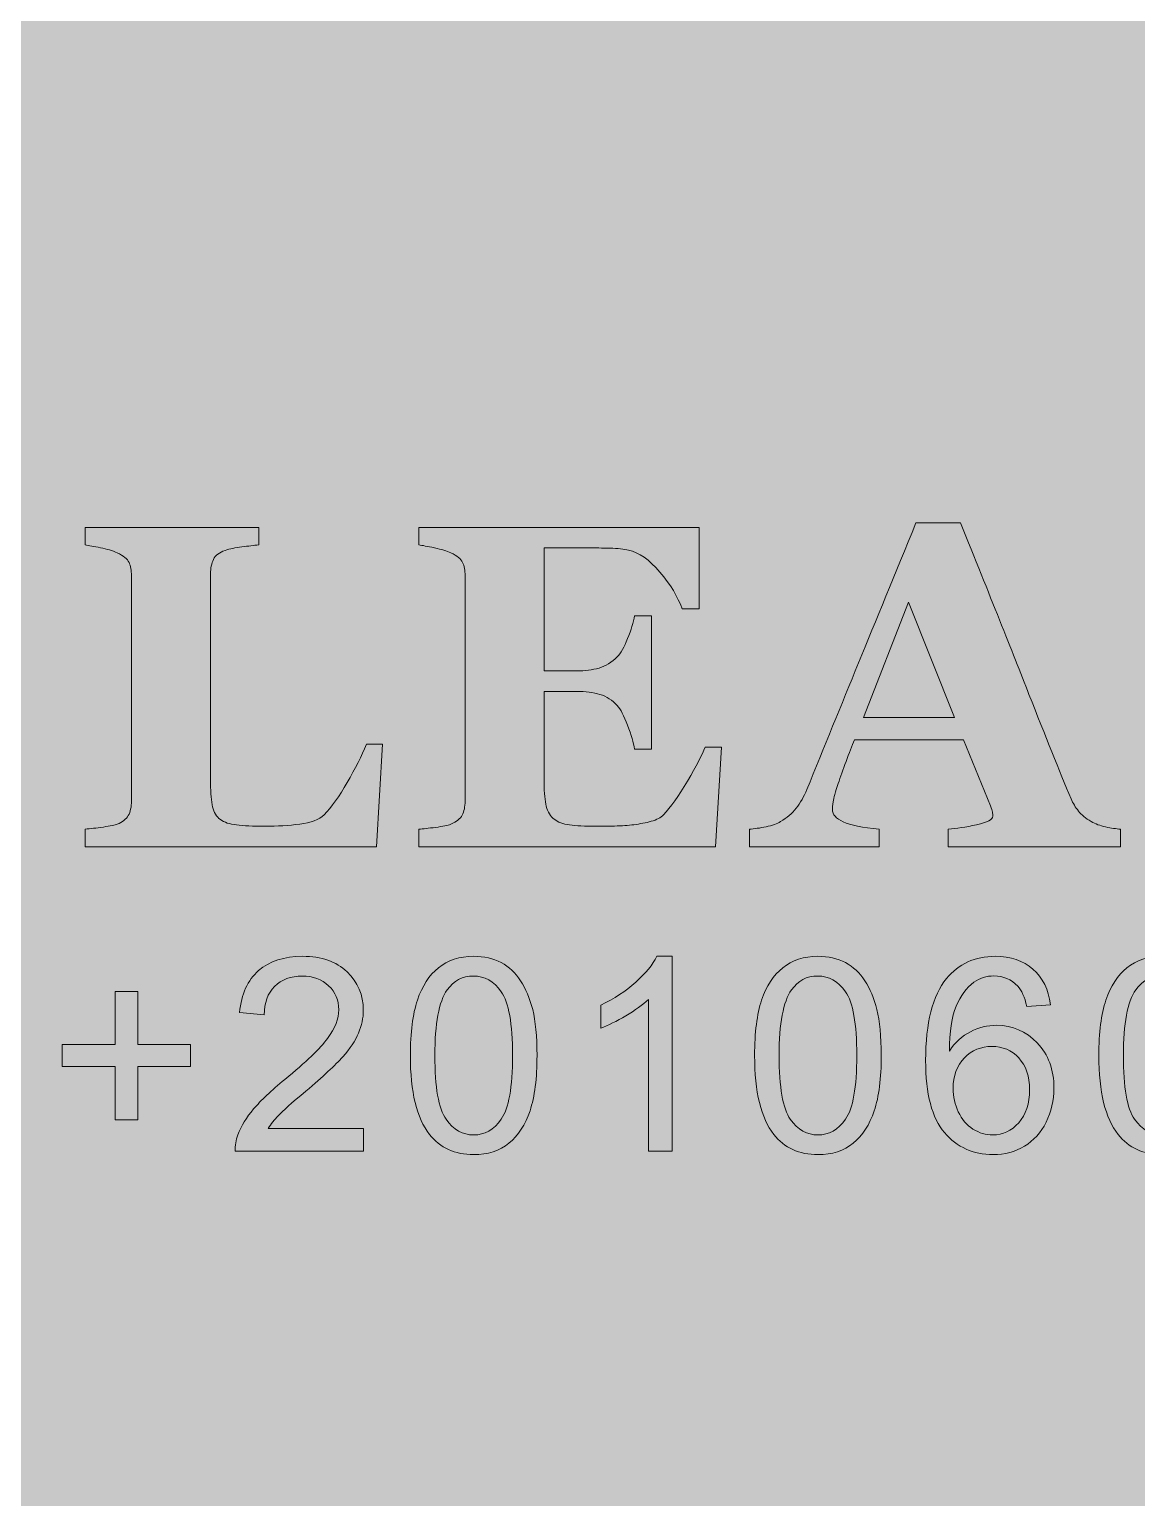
# Model space of a CAD drawing. Header units: inches. Extents: x -1481 to -429, y -1676 to -696.
# Drawn here: x -559.16 to -540, y -960.31 to -934.88 of the extents above; entities that cross this region are included whole.
import ezdxf

# ---------------------------------------------------------------- set-up
doc = ezdxf.new("R2010")
doc.units = ezdxf.units.IN
doc.header["$MEASUREMENT"] = 0
doc.layers.add('Layer 1', color=7, linetype='Continuous')

# ---------------------------------------------------------------- blocks, each defined once
blk = doc.blocks.new('block 2')
at = {"layer": 'Layer 1', "true_color": 0x009344}
h = blk.add_hatch(color=114, dxfattribs=at)
h.dxf.hatch_style = 2
h.paths.add_polyline_path([(-429.175, -985.727), (-669.175, -985.727), (-669.175, -695.727), (-429.175, -695.727)])
blk = doc.blocks.new('block 433')
at = {"layer": 'Layer 1', "true_color": 0xffcb04}
h = blk.add_hatch(color=40, dxfattribs=at)
h.dxf.hatch_style = 2
edge = h.paths.add_edge_path()
edge.add_spline(control_points=[(-553.375, -953.912), (-553.375, -953.912), (-553.375, -954.309), (-553.375, -954.309), (-553.375, -954.309), (-555.598, -954.309), (-555.598, -954.309), (-555.601, -954.21), (-555.585, -954.114), (-555.55, -954.023), (-555.493, -953.871), (-555.402, -953.722), (-555.278, -953.576), (-555.153, -953.429), (-554.973, -953.259), (-554.738, -953.066), (-554.372, -952.767), (-554.125, -952.529), (-553.997, -952.354), (-553.868, -952.179), (-553.804, -952.014), (-553.804, -951.858), (-553.804, -951.694), (-553.863, -951.556), (-553.98, -951.444), (-554.097, -951.331), (-554.249, -951.275), (-554.437, -951.275), (-554.636, -951.275), (-554.795, -951.335), (-554.914, -951.454), (-555.033, -951.573), (-555.094, -951.738), (-555.095, -951.949), (-555.095, -951.949), (-555.52, -951.906), (-555.52, -951.906), (-555.491, -951.589), (-555.381, -951.348), (-555.192, -951.182), (-555.002, -951.017), (-554.748, -950.934), (-554.428, -950.934), (-554.105, -950.934), (-553.85, -951.023), (-553.662, -951.202), (-553.474, -951.381), (-553.38, -951.602), (-553.38, -951.867), (-553.38, -952.001), (-553.407, -952.134), (-553.463, -952.264), (-553.518, -952.394), (-553.609, -952.53), (-553.737, -952.674), (-553.864, -952.818), (-554.076, -953.015), (-554.373, -953.266), (-554.621, -953.474), (-554.78, -953.615), (-554.85, -953.689), (-554.92, -953.763), (-554.978, -953.838), (-555.024, -953.912), (-555.024, -953.912), (-553.375, -953.912), (-553.375, -953.912)], knot_values=[0, 0, 0, 0, 1, 1, 1, 2, 2, 2, 3, 3, 3, 4, 4, 4, 5, 5, 5, 6, 6, 6, 7, 7, 7, 8, 8, 8, 9, 9, 9, 10, 10, 10, 11, 11, 11, 12, 12, 12, 13, 13, 13, 14, 14, 14, 15, 15, 15, 16, 16, 16, 17, 17, 17, 18, 18, 18, 19, 19, 19, 20, 20, 20, 21, 21, 21, 22, 22, 22, 22], degree=3, periodic=1)
h = blk.add_hatch(color=40, dxfattribs=at)
h.dxf.hatch_style = 2
edge = h.paths.add_edge_path()
edge.add_spline(control_points=[(-552.566, -952.651), (-552.566, -952.254), (-552.525, -951.934), (-552.444, -951.691), (-552.362, -951.449), (-552.24, -951.262), (-552.079, -951.131), (-551.918, -950.999), (-551.715, -950.934), (-551.47, -950.934), (-551.29, -950.934), (-551.131, -950.97), (-550.995, -951.042), (-550.859, -951.115), (-550.747, -951.22), (-550.658, -951.357), (-550.569, -951.493), (-550.5, -951.66), (-550.449, -951.856), (-550.399, -952.053), (-550.374, -952.318), (-550.374, -952.651), (-550.374, -953.046), (-550.414, -953.364), (-550.495, -953.607), (-550.576, -953.849), (-550.697, -954.036), (-550.859, -954.168), (-551.02, -954.301), (-551.224, -954.367), (-551.47, -954.367), (-551.794, -954.367), (-552.049, -954.25), (-552.234, -954.018), (-552.456, -953.738), (-552.566, -953.283), (-552.566, -952.651)], knot_values=[0, 0, 0, 0, 1, 1, 1, 2, 2, 2, 3, 3, 3, 4, 4, 4, 5, 5, 5, 6, 6, 6, 7, 7, 7, 8, 8, 8, 9, 9, 9, 10, 10, 10, 11, 11, 11, 12, 12, 12, 12], degree=3, periodic=1)
edge = h.paths.add_edge_path()
edge.add_spline(control_points=[(-552.142, -952.651), (-552.142, -953.203), (-552.078, -953.57), (-551.948, -953.753), (-551.819, -953.936), (-551.66, -954.027), (-551.47, -954.027), (-551.28, -954.027), (-551.121, -953.936), (-550.992, -953.752), (-550.863, -953.569), (-550.798, -953.202), (-550.798, -952.651), (-550.798, -952.098), (-550.863, -951.73), (-550.992, -951.548), (-551.121, -951.366), (-551.282, -951.275), (-551.475, -951.275), (-551.664, -951.275), (-551.816, -951.356), (-551.929, -951.516), (-552.071, -951.721), (-552.142, -952.099), (-552.142, -952.651)], knot_values=[0, 0, 0, 0, 1, 1, 1, 2, 2, 2, 3, 3, 3, 4, 4, 4, 5, 5, 5, 6, 6, 6, 7, 7, 7, 8, 8, 8, 8], degree=3, periodic=1)
h = blk.add_hatch(color=40, dxfattribs=at)
h.dxf.hatch_style = 2
edge = h.paths.add_edge_path()
edge.add_spline(control_points=[(-548.033, -954.309), (-548.033, -954.309), (-548.446, -954.309), (-548.446, -954.309), (-548.446, -954.309), (-548.446, -951.679), (-548.446, -951.679), (-548.545, -951.774), (-548.675, -951.869), (-548.837, -951.963), (-548.998, -952.058), (-549.143, -952.129), (-549.271, -952.177), (-549.271, -952.177), (-549.271, -951.778), (-549.271, -951.778), (-549.04, -951.669), (-548.839, -951.537), (-548.666, -951.383), (-548.493, -951.228), (-548.371, -951.079), (-548.299, -950.934), (-548.299, -950.934), (-548.033, -950.934), (-548.033, -950.934), (-548.033, -950.934), (-548.033, -954.309), (-548.033, -954.309)], knot_values=[0, 0, 0, 0, 1, 1, 1, 2, 2, 2, 3, 3, 3, 4, 4, 4, 5, 5, 5, 6, 6, 6, 7, 7, 7, 8, 8, 8, 9, 9, 9, 9], degree=3, periodic=1)
h = blk.add_hatch(color=40, dxfattribs=at)
h.dxf.hatch_style = 2
edge = h.paths.add_edge_path()
edge.add_spline(control_points=[(-546.609, -952.651), (-546.609, -952.254), (-546.568, -951.934), (-546.487, -951.691), (-546.405, -951.449), (-546.283, -951.262), (-546.122, -951.131), (-545.96, -950.999), (-545.758, -950.934), (-545.513, -950.934), (-545.332, -950.934), (-545.174, -950.97), (-545.038, -951.042), (-544.902, -951.115), (-544.79, -951.22), (-544.701, -951.357), (-544.612, -951.493), (-544.543, -951.66), (-544.492, -951.856), (-544.442, -952.053), (-544.417, -952.318), (-544.417, -952.651), (-544.417, -953.046), (-544.457, -953.364), (-544.538, -953.607), (-544.619, -953.849), (-544.74, -954.036), (-544.902, -954.168), (-545.063, -954.301), (-545.267, -954.367), (-545.513, -954.367), (-545.837, -954.367), (-546.092, -954.25), (-546.277, -954.018), (-546.498, -953.738), (-546.609, -953.283), (-546.609, -952.651)], knot_values=[0, 0, 0, 0, 1, 1, 1, 2, 2, 2, 3, 3, 3, 4, 4, 4, 5, 5, 5, 6, 6, 6, 7, 7, 7, 8, 8, 8, 9, 9, 9, 10, 10, 10, 11, 11, 11, 12, 12, 12, 12], degree=3, periodic=1)
edge = h.paths.add_edge_path()
edge.add_spline(control_points=[(-546.185, -952.651), (-546.185, -953.203), (-546.12, -953.57), (-545.991, -953.753), (-545.862, -953.936), (-545.702, -954.027), (-545.513, -954.027), (-545.323, -954.027), (-545.164, -953.936), (-545.035, -953.752), (-544.906, -953.569), (-544.841, -953.202), (-544.841, -952.651), (-544.841, -952.098), (-544.906, -951.73), (-545.035, -951.548), (-545.164, -951.366), (-545.325, -951.275), (-545.517, -951.275), (-545.707, -951.275), (-545.858, -951.356), (-545.971, -951.516), (-546.114, -951.721), (-546.185, -952.099), (-546.185, -952.651)], knot_values=[0, 0, 0, 0, 1, 1, 1, 2, 2, 2, 3, 3, 3, 4, 4, 4, 5, 5, 5, 6, 6, 6, 7, 7, 7, 8, 8, 8, 8], degree=3, periodic=1)
h = blk.add_hatch(color=40, dxfattribs=at)
h.dxf.hatch_style = 2
edge = h.paths.add_edge_path()
edge.add_spline(control_points=[(-541.489, -951.771), (-541.489, -951.771), (-541.899, -951.803), (-541.899, -951.803), (-541.936, -951.64), (-541.988, -951.523), (-542.055, -951.45), (-542.167, -951.332), (-542.304, -951.273), (-542.468, -951.273), (-542.599, -951.273), (-542.715, -951.31), (-542.814, -951.383), (-542.944, -951.478), (-543.047, -951.616), (-543.121, -951.798), (-543.196, -951.98), (-543.235, -952.239), (-543.239, -952.575), (-543.139, -952.424), (-543.018, -952.312), (-542.874, -952.239), (-542.73, -952.165), (-542.579, -952.128), (-542.422, -952.128), (-542.147, -952.128), (-541.912, -952.23), (-541.719, -952.432), (-541.526, -952.635), (-541.429, -952.897), (-541.429, -953.218), (-541.429, -953.429), (-541.474, -953.625), (-541.565, -953.806), (-541.656, -953.987), (-541.781, -954.126), (-541.94, -954.222), (-542.099, -954.319), (-542.28, -954.367), (-542.482, -954.367), (-542.826, -954.367), (-543.106, -954.24), (-543.323, -953.987), (-543.54, -953.734), (-543.649, -953.317), (-543.649, -952.736), (-543.649, -952.086), (-543.529, -951.614), (-543.289, -951.319), (-543.079, -951.062), (-542.797, -950.934), (-542.443, -950.934), (-542.178, -950.934), (-541.961, -951.008), (-541.792, -951.156), (-541.623, -951.304), (-541.522, -951.509), (-541.489, -951.771)], knot_values=[0, 0, 0, 0, 1, 1, 1, 2, 2, 2, 3, 3, 3, 4, 4, 4, 5, 5, 5, 6, 6, 6, 7, 7, 7, 8, 8, 8, 9, 9, 9, 10, 10, 10, 11, 11, 11, 12, 12, 12, 13, 13, 13, 14, 14, 14, 15, 15, 15, 16, 16, 16, 17, 17, 17, 18, 18, 18, 19, 19, 19, 19], degree=3, periodic=1)
edge = h.paths.add_edge_path()
edge.add_spline(control_points=[(-543.174, -953.22), (-543.174, -953.362), (-543.144, -953.498), (-543.084, -953.628), (-543.023, -953.758), (-542.939, -953.857), (-542.83, -953.925), (-542.722, -953.993), (-542.608, -954.027), (-542.489, -954.027), (-542.314, -954.027), (-542.164, -953.957), (-542.039, -953.816), (-541.914, -953.675), (-541.851, -953.485), (-541.851, -953.243), (-541.851, -953.011), (-541.913, -952.827), (-542.037, -952.694), (-542.161, -952.56), (-542.317, -952.493), (-542.505, -952.493), (-542.691, -952.493), (-542.849, -952.56), (-542.979, -952.694), (-543.109, -952.827), (-543.174, -953.003), (-543.174, -953.22)], knot_values=[0, 0, 0, 0, 1, 1, 1, 2, 2, 2, 3, 3, 3, 4, 4, 4, 5, 5, 5, 6, 6, 6, 7, 7, 7, 8, 8, 8, 9, 9, 9, 9], degree=3, periodic=1)
h = blk.add_hatch(color=40, dxfattribs=at)
h.dxf.hatch_style = 2
edge = h.paths.add_edge_path()
edge.add_spline(control_points=[(-540.652, -952.651), (-540.652, -952.254), (-540.611, -951.934), (-540.529, -951.691), (-540.447, -951.449), (-540.326, -951.262), (-540.165, -951.131), (-540.003, -950.999), (-539.8, -950.934), (-539.556, -950.934), (-539.375, -950.934), (-539.217, -950.97), (-539.081, -951.042), (-538.945, -951.115), (-538.833, -951.22), (-538.744, -951.357), (-538.655, -951.493), (-538.586, -951.66), (-538.535, -951.856), (-538.485, -952.053), (-538.459, -952.318), (-538.459, -952.651), (-538.459, -953.046), (-538.5, -953.364), (-538.581, -953.607), (-538.662, -953.849), (-538.783, -954.036), (-538.945, -954.168), (-539.106, -954.301), (-539.31, -954.367), (-539.556, -954.367), (-539.88, -954.367), (-540.134, -954.25), (-540.319, -954.018), (-540.541, -953.738), (-540.652, -953.283), (-540.652, -952.651)], knot_values=[0, 0, 0, 0, 1, 1, 1, 2, 2, 2, 3, 3, 3, 4, 4, 4, 5, 5, 5, 6, 6, 6, 7, 7, 7, 8, 8, 8, 9, 9, 9, 10, 10, 10, 11, 11, 11, 12, 12, 12, 12], degree=3, periodic=1)
edge = h.paths.add_edge_path()
edge.add_spline(control_points=[(-540.228, -952.651), (-540.228, -953.203), (-540.163, -953.57), (-540.034, -953.753), (-539.905, -953.936), (-539.745, -954.027), (-539.556, -954.027), (-539.366, -954.027), (-539.207, -953.936), (-539.078, -953.752), (-538.948, -953.569), (-538.884, -953.202), (-538.884, -952.651), (-538.884, -952.098), (-538.948, -951.73), (-539.078, -951.548), (-539.207, -951.366), (-539.368, -951.275), (-539.56, -951.275), (-539.75, -951.275), (-539.901, -951.356), (-540.014, -951.516), (-540.157, -951.721), (-540.228, -952.099), (-540.228, -952.651)], knot_values=[0, 0, 0, 0, 1, 1, 1, 2, 2, 2, 3, 3, 3, 4, 4, 4, 5, 5, 5, 6, 6, 6, 7, 7, 7, 8, 8, 8, 8], degree=3, periodic=1)
h = blk.add_hatch(color=40, dxfattribs=at)
h.dxf.hatch_style = 2
h.paths.add_polyline_path([(-557.673, -953.766), (-557.673, -952.844), (-558.588, -952.844), (-558.588, -952.459), (-557.673, -952.459), (-557.673, -951.544), (-557.283, -951.544), (-557.283, -952.459), (-556.368, -952.459), (-556.368, -952.844), (-557.283, -952.844), (-557.283, -953.766)])
at = {"layer": 'Layer 1', "lineweight": 0}
blk.add_lwpolyline([(-557.673, -953.766), (-557.673, -952.844), (-558.588, -952.844), (-558.588, -952.459), (-557.673, -952.459), (-557.673, -951.544), (-557.283, -951.544), (-557.283, -952.459), (-556.368, -952.459), (-556.368, -952.844), (-557.283, -952.844), (-557.283, -953.766), (-557.673, -953.766)], dxfattribs=at)
for points, knots in [([(-553.375, -953.912), (-553.375, -953.912), (-553.375, -954.309), (-553.375, -954.309), (-553.375, -954.309), (-555.598, -954.309), (-555.598, -954.309), (-555.601, -954.21), (-555.585, -954.114), (-555.55, -954.023), (-555.493, -953.871), (-555.402, -953.722), (-555.278, -953.576), (-555.153, -953.429), (-554.973, -953.259), (-554.738, -953.066), (-554.372, -952.767), (-554.125, -952.529), (-553.997, -952.354), (-553.868, -952.179), (-553.804, -952.014), (-553.804, -951.858), (-553.804, -951.694), (-553.863, -951.556), (-553.98, -951.444), (-554.097, -951.331), (-554.249, -951.275), (-554.437, -951.275), (-554.636, -951.275), (-554.795, -951.335), (-554.914, -951.454), (-555.033, -951.573), (-555.094, -951.738), (-555.095, -951.949), (-555.095, -951.949), (-555.52, -951.906), (-555.52, -951.906), (-555.491, -951.589), (-555.381, -951.348), (-555.192, -951.182), (-555.002, -951.017), (-554.748, -950.934), (-554.428, -950.934), (-554.105, -950.934), (-553.85, -951.023), (-553.662, -951.202), (-553.474, -951.381), (-553.38, -951.602), (-553.38, -951.867), (-553.38, -952.001), (-553.407, -952.134), (-553.463, -952.264), (-553.518, -952.394), (-553.609, -952.53), (-553.737, -952.674), (-553.864, -952.818), (-554.076, -953.015), (-554.373, -953.266), (-554.621, -953.474), (-554.78, -953.615), (-554.85, -953.689), (-554.92, -953.763), (-554.978, -953.838), (-555.024, -953.912), (-555.024, -953.912), (-553.375, -953.912), (-553.375, -953.912)], [0, 0, 0, 0, 1, 1, 1, 2, 2, 2, 3, 3, 3, 4, 4, 4, 5, 5, 5, 6, 6, 6, 7, 7, 7, 8, 8, 8, 9, 9, 9, 10, 10, 10, 11, 11, 11, 12, 12, 12, 13, 13, 13, 14, 14, 14, 15, 15, 15, 16, 16, 16, 17, 17, 17, 18, 18, 18, 19, 19, 19, 20, 20, 20, 21, 21, 21, 22, 22, 22, 22]), ([(-552.566, -952.651), (-552.566, -952.254), (-552.525, -951.934), (-552.444, -951.691), (-552.362, -951.449), (-552.24, -951.262), (-552.079, -951.131), (-551.918, -950.999), (-551.715, -950.934), (-551.47, -950.934), (-551.29, -950.934), (-551.131, -950.97), (-550.995, -951.042), (-550.859, -951.115), (-550.747, -951.22), (-550.658, -951.357), (-550.569, -951.493), (-550.5, -951.66), (-550.449, -951.856), (-550.399, -952.053), (-550.374, -952.318), (-550.374, -952.651), (-550.374, -953.046), (-550.414, -953.364), (-550.495, -953.607), (-550.576, -953.849), (-550.697, -954.036), (-550.859, -954.168), (-551.02, -954.301), (-551.224, -954.367), (-551.47, -954.367), (-551.794, -954.367), (-552.049, -954.25), (-552.234, -954.018), (-552.456, -953.738), (-552.566, -953.283), (-552.566, -952.651)], [0, 0, 0, 0, 1, 1, 1, 2, 2, 2, 3, 3, 3, 4, 4, 4, 5, 5, 5, 6, 6, 6, 7, 7, 7, 8, 8, 8, 9, 9, 9, 10, 10, 10, 11, 11, 11, 12, 12, 12, 12]), ([(-548.033, -954.309), (-548.033, -954.309), (-548.446, -954.309), (-548.446, -954.309), (-548.446, -954.309), (-548.446, -951.679), (-548.446, -951.679), (-548.545, -951.774), (-548.675, -951.869), (-548.837, -951.963), (-548.998, -952.058), (-549.143, -952.129), (-549.271, -952.177), (-549.271, -952.177), (-549.271, -951.778), (-549.271, -951.778), (-549.04, -951.669), (-548.839, -951.537), (-548.666, -951.383), (-548.493, -951.228), (-548.371, -951.079), (-548.299, -950.934), (-548.299, -950.934), (-548.033, -950.934), (-548.033, -950.934), (-548.033, -950.934), (-548.033, -954.309), (-548.033, -954.309)], [0, 0, 0, 0, 1, 1, 1, 2, 2, 2, 3, 3, 3, 4, 4, 4, 5, 5, 5, 6, 6, 6, 7, 7, 7, 8, 8, 8, 9, 9, 9, 9]), ([(-546.609, -952.651), (-546.609, -952.254), (-546.568, -951.934), (-546.487, -951.691), (-546.405, -951.449), (-546.283, -951.262), (-546.122, -951.131), (-545.96, -950.999), (-545.758, -950.934), (-545.513, -950.934), (-545.332, -950.934), (-545.174, -950.97), (-545.038, -951.042), (-544.902, -951.115), (-544.79, -951.22), (-544.701, -951.357), (-544.612, -951.493), (-544.543, -951.66), (-544.492, -951.856), (-544.442, -952.053), (-544.417, -952.318), (-544.417, -952.651), (-544.417, -953.046), (-544.457, -953.364), (-544.538, -953.607), (-544.619, -953.849), (-544.74, -954.036), (-544.902, -954.168), (-545.063, -954.301), (-545.267, -954.367), (-545.513, -954.367), (-545.837, -954.367), (-546.092, -954.25), (-546.277, -954.018), (-546.498, -953.738), (-546.609, -953.283), (-546.609, -952.651)], [0, 0, 0, 0, 1, 1, 1, 2, 2, 2, 3, 3, 3, 4, 4, 4, 5, 5, 5, 6, 6, 6, 7, 7, 7, 8, 8, 8, 9, 9, 9, 10, 10, 10, 11, 11, 11, 12, 12, 12, 12]), ([(-541.489, -951.771), (-541.489, -951.771), (-541.899, -951.803), (-541.899, -951.803), (-541.936, -951.64), (-541.988, -951.523), (-542.055, -951.45), (-542.167, -951.332), (-542.304, -951.273), (-542.468, -951.273), (-542.599, -951.273), (-542.715, -951.31), (-542.814, -951.383), (-542.944, -951.478), (-543.047, -951.616), (-543.121, -951.798), (-543.196, -951.98), (-543.235, -952.239), (-543.239, -952.575), (-543.139, -952.424), (-543.018, -952.312), (-542.874, -952.239), (-542.73, -952.165), (-542.579, -952.128), (-542.422, -952.128), (-542.147, -952.128), (-541.912, -952.23), (-541.719, -952.432), (-541.526, -952.635), (-541.429, -952.897), (-541.429, -953.218), (-541.429, -953.429), (-541.474, -953.625), (-541.565, -953.806), (-541.656, -953.987), (-541.781, -954.126), (-541.94, -954.222), (-542.099, -954.319), (-542.28, -954.367), (-542.482, -954.367), (-542.826, -954.367), (-543.106, -954.24), (-543.323, -953.987), (-543.54, -953.734), (-543.649, -953.317), (-543.649, -952.736), (-543.649, -952.086), (-543.529, -951.614), (-543.289, -951.319), (-543.079, -951.062), (-542.797, -950.934), (-542.443, -950.934), (-542.178, -950.934), (-541.961, -951.008), (-541.792, -951.156), (-541.623, -951.304), (-541.522, -951.509), (-541.489, -951.771)], [0, 0, 0, 0, 1, 1, 1, 2, 2, 2, 3, 3, 3, 4, 4, 4, 5, 5, 5, 6, 6, 6, 7, 7, 7, 8, 8, 8, 9, 9, 9, 10, 10, 10, 11, 11, 11, 12, 12, 12, 13, 13, 13, 14, 14, 14, 15, 15, 15, 16, 16, 16, 17, 17, 17, 18, 18, 18, 19, 19, 19, 19]), ([(-540.652, -952.651), (-540.652, -952.254), (-540.611, -951.934), (-540.529, -951.691), (-540.447, -951.449), (-540.326, -951.262), (-540.165, -951.131), (-540.003, -950.999), (-539.8, -950.934), (-539.556, -950.934), (-539.375, -950.934), (-539.217, -950.97), (-539.081, -951.042), (-538.945, -951.115), (-538.833, -951.22), (-538.744, -951.357), (-538.655, -951.493), (-538.586, -951.66), (-538.535, -951.856), (-538.485, -952.053), (-538.459, -952.318), (-538.459, -952.651), (-538.459, -953.046), (-538.5, -953.364), (-538.581, -953.607), (-538.662, -953.849), (-538.783, -954.036), (-538.945, -954.168), (-539.106, -954.301), (-539.31, -954.367), (-539.556, -954.367), (-539.88, -954.367), (-540.134, -954.25), (-540.319, -954.018), (-540.541, -953.738), (-540.652, -953.283), (-540.652, -952.651)], [0, 0, 0, 0, 1, 1, 1, 2, 2, 2, 3, 3, 3, 4, 4, 4, 5, 5, 5, 6, 6, 6, 7, 7, 7, 8, 8, 8, 9, 9, 9, 10, 10, 10, 11, 11, 11, 12, 12, 12, 12]), ([(-552.142, -952.651), (-552.142, -953.203), (-552.078, -953.57), (-551.948, -953.753), (-551.819, -953.936), (-551.66, -954.027), (-551.47, -954.027), (-551.28, -954.027), (-551.121, -953.936), (-550.992, -953.752), (-550.863, -953.569), (-550.798, -953.202), (-550.798, -952.651), (-550.798, -952.098), (-550.863, -951.73), (-550.992, -951.548), (-551.121, -951.366), (-551.282, -951.275), (-551.475, -951.275), (-551.664, -951.275), (-551.816, -951.356), (-551.929, -951.516), (-552.071, -951.721), (-552.142, -952.099), (-552.142, -952.651)], [0, 0, 0, 0, 1, 1, 1, 2, 2, 2, 3, 3, 3, 4, 4, 4, 5, 5, 5, 6, 6, 6, 7, 7, 7, 8, 8, 8, 8]), ([(-546.185, -952.651), (-546.185, -953.203), (-546.12, -953.57), (-545.991, -953.753), (-545.862, -953.936), (-545.702, -954.027), (-545.513, -954.027), (-545.323, -954.027), (-545.164, -953.936), (-545.035, -953.752), (-544.906, -953.569), (-544.841, -953.202), (-544.841, -952.651), (-544.841, -952.098), (-544.906, -951.73), (-545.035, -951.548), (-545.164, -951.366), (-545.325, -951.275), (-545.517, -951.275), (-545.707, -951.275), (-545.858, -951.356), (-545.971, -951.516), (-546.114, -951.721), (-546.185, -952.099), (-546.185, -952.651)], [0, 0, 0, 0, 1, 1, 1, 2, 2, 2, 3, 3, 3, 4, 4, 4, 5, 5, 5, 6, 6, 6, 7, 7, 7, 8, 8, 8, 8]), ([(-540.228, -952.651), (-540.228, -953.203), (-540.163, -953.57), (-540.034, -953.753), (-539.905, -953.936), (-539.745, -954.027), (-539.556, -954.027), (-539.366, -954.027), (-539.207, -953.936), (-539.078, -953.752), (-538.948, -953.569), (-538.884, -953.202), (-538.884, -952.651), (-538.884, -952.098), (-538.948, -951.73), (-539.078, -951.548), (-539.207, -951.366), (-539.368, -951.275), (-539.56, -951.275), (-539.75, -951.275), (-539.901, -951.356), (-540.014, -951.516), (-540.157, -951.721), (-540.228, -952.099), (-540.228, -952.651)], [0, 0, 0, 0, 1, 1, 1, 2, 2, 2, 3, 3, 3, 4, 4, 4, 5, 5, 5, 6, 6, 6, 7, 7, 7, 8, 8, 8, 8]), ([(-543.174, -953.22), (-543.174, -953.362), (-543.144, -953.498), (-543.084, -953.628), (-543.023, -953.758), (-542.939, -953.857), (-542.83, -953.925), (-542.722, -953.993), (-542.608, -954.027), (-542.489, -954.027), (-542.314, -954.027), (-542.164, -953.957), (-542.039, -953.816), (-541.914, -953.675), (-541.851, -953.485), (-541.851, -953.243), (-541.851, -953.011), (-541.913, -952.827), (-542.037, -952.694), (-542.161, -952.56), (-542.317, -952.493), (-542.505, -952.493), (-542.691, -952.493), (-542.849, -952.56), (-542.979, -952.694), (-543.109, -952.827), (-543.174, -953.003), (-543.174, -953.22)], [0, 0, 0, 0, 1, 1, 1, 2, 2, 2, 3, 3, 3, 4, 4, 4, 5, 5, 5, 6, 6, 6, 7, 7, 7, 8, 8, 8, 9, 9, 9, 9])]:
    blk.add_open_spline(points, degree=3, knots=knots, dxfattribs=at)
blk = doc.blocks.new('block 437')
at = {"layer": 'Layer 1', "lineweight": 0}
blk.add_lwpolyline([(-543.152, -946.8), (-543.944, -944.801), (-544.724, -946.8), (-543.152, -946.8)], dxfattribs=at)
for points, knots in [([(-553.045, -947.263), (-553.045, -947.263), (-553.153, -949.036), (-553.153, -949.036), (-553.153, -949.036), (-558.194, -949.036), (-558.194, -949.036), (-558.194, -949.036), (-558.194, -948.732), (-558.194, -948.732), (-558.104, -948.725), (-557.999, -948.712), (-557.878, -948.695), (-557.757, -948.678), (-557.677, -948.662), (-557.639, -948.647), (-557.546, -948.61), (-557.482, -948.56), (-557.446, -948.495), (-557.41, -948.43), (-557.392, -948.347), (-557.392, -948.245), (-557.392, -948.245), (-557.392, -944.345), (-557.392, -944.345), (-557.392, -944.252), (-557.406, -944.175), (-557.434, -944.113), (-557.463, -944.052), (-557.531, -943.997), (-557.639, -943.948), (-557.719, -943.911), (-557.814, -943.882), (-557.926, -943.86), (-558.038, -943.838), (-558.128, -943.822), (-558.194, -943.811), (-558.194, -943.811), (-558.194, -943.508), (-558.194, -943.508), (-558.194, -943.508), (-555.19, -943.508), (-555.19, -943.508), (-555.19, -943.508), (-555.19, -943.811), (-555.19, -943.811), (-555.272, -943.819), (-555.369, -943.83), (-555.481, -943.845), (-555.593, -943.859), (-555.69, -943.879), (-555.772, -943.905), (-555.872, -943.939), (-555.939, -943.991), (-555.973, -944.063), (-556.006, -944.134), (-556.023, -944.215), (-556.023, -944.306), (-556.023, -944.306), (-556.023, -947.941), (-556.023, -947.941), (-556.023, -948.113), (-556.011, -948.248), (-555.988, -948.347), (-555.965, -948.445), (-555.92, -948.518), (-555.853, -948.565), (-555.786, -948.614), (-555.693, -948.646), (-555.573, -948.66), (-555.454, -948.675), (-555.289, -948.682), (-555.078, -948.682), (-554.872, -948.682), (-554.672, -948.669), (-554.478, -948.645), (-554.284, -948.62), (-554.145, -948.566), (-554.06, -948.483), (-553.929, -948.351), (-553.794, -948.164), (-553.657, -947.924), (-553.519, -947.684), (-553.409, -947.464), (-553.327, -947.263), (-553.327, -947.263), (-553.045, -947.263), (-553.045, -947.263)], [0, 0, 0, 0, 1, 1, 1, 2, 2, 2, 3, 3, 3, 4, 4, 4, 5, 5, 5, 6, 6, 6, 7, 7, 7, 8, 8, 8, 9, 9, 9, 10, 10, 10, 11, 11, 11, 12, 12, 12, 13, 13, 13, 14, 14, 14, 15, 15, 15, 16, 16, 16, 17, 17, 17, 18, 18, 18, 19, 19, 19, 20, 20, 20, 21, 21, 21, 22, 22, 22, 23, 23, 23, 24, 24, 24, 25, 25, 25, 26, 26, 26, 27, 27, 27, 28, 28, 28, 29, 29, 29, 29]), ([(-547.57, -944.918), (-547.57, -944.918), (-547.863, -944.918), (-547.863, -944.918), (-547.937, -944.708), (-548.066, -944.496), (-548.248, -944.281), (-548.431, -944.067), (-548.612, -943.94), (-548.792, -943.901), (-548.869, -943.883), (-548.977, -943.872), (-549.114, -943.868), (-549.252, -943.864), (-549.366, -943.862), (-549.456, -943.862), (-549.456, -943.862), (-550.25, -943.862), (-550.25, -943.862), (-550.25, -943.862), (-550.25, -945.993), (-550.25, -945.993), (-550.25, -945.993), (-549.687, -945.993), (-549.687, -945.993), (-549.545, -945.993), (-549.417, -945.976), (-549.301, -945.943), (-549.185, -945.909), (-549.08, -945.844), (-548.985, -945.748), (-548.926, -945.688), (-548.866, -945.583), (-548.806, -945.432), (-548.745, -945.282), (-548.706, -945.151), (-548.688, -945.039), (-548.688, -945.039), (-548.395, -945.039), (-548.395, -945.039), (-548.395, -945.039), (-548.395, -947.345), (-548.395, -947.345), (-548.395, -947.345), (-548.688, -947.345), (-548.688, -947.345), (-548.703, -947.236), (-548.743, -947.099), (-548.806, -946.934), (-548.869, -946.769), (-548.928, -946.656), (-548.985, -946.593), (-549.07, -946.5), (-549.17, -946.436), (-549.286, -946.4), (-549.401, -946.365), (-549.535, -946.348), (-549.687, -946.348), (-549.687, -946.348), (-550.25, -946.348), (-550.25, -946.348), (-550.25, -946.348), (-550.25, -947.941), (-550.25, -947.941), (-550.25, -948.108), (-550.238, -948.239), (-550.213, -948.337), (-550.189, -948.434), (-550.143, -948.509), (-550.076, -948.561), (-550.012, -948.61), (-549.924, -948.643), (-549.812, -948.658), (-549.7, -948.674), (-549.548, -948.682), (-549.355, -948.682), (-549.265, -948.682), (-549.157, -948.68), (-549.031, -948.678), (-548.905, -948.675), (-548.795, -948.667), (-548.699, -948.655), (-548.591, -948.641), (-548.491, -948.622), (-548.397, -948.596), (-548.303, -948.57), (-548.233, -948.532), (-548.187, -948.483), (-548.063, -948.356), (-547.924, -948.162), (-547.77, -947.9), (-547.616, -947.64), (-547.514, -947.444), (-547.465, -947.314), (-547.465, -947.314), (-547.184, -947.314), (-547.184, -947.314), (-547.184, -947.314), (-547.288, -949.036), (-547.288, -949.036), (-547.288, -949.036), (-552.421, -949.036), (-552.421, -949.036), (-552.421, -949.036), (-552.421, -948.732), (-552.421, -948.732), (-552.349, -948.727), (-552.252, -948.717), (-552.128, -948.701), (-552.005, -948.686), (-551.917, -948.667), (-551.866, -948.647), (-551.768, -948.605), (-551.703, -948.553), (-551.669, -948.489), (-551.636, -948.425), (-551.619, -948.344), (-551.619, -948.245), (-551.619, -948.245), (-551.619, -944.345), (-551.619, -944.345), (-551.619, -944.252), (-551.633, -944.175), (-551.662, -944.113), (-551.69, -944.052), (-551.758, -943.997), (-551.866, -943.948), (-551.933, -943.917), (-552.027, -943.888), (-552.148, -943.862), (-552.268, -943.836), (-552.36, -943.819), (-552.421, -943.811), (-552.421, -943.811), (-552.421, -943.508), (-552.421, -943.508), (-552.421, -943.508), (-547.57, -943.508), (-547.57, -943.508), (-547.57, -943.508), (-547.57, -944.918), (-547.57, -944.918)], [0, 0, 0, 0, 1, 1, 1, 2, 2, 2, 3, 3, 3, 4, 4, 4, 5, 5, 5, 6, 6, 6, 7, 7, 7, 8, 8, 8, 9, 9, 9, 10, 10, 10, 11, 11, 11, 12, 12, 12, 13, 13, 13, 14, 14, 14, 15, 15, 15, 16, 16, 16, 17, 17, 17, 18, 18, 18, 19, 19, 19, 20, 20, 20, 21, 21, 21, 22, 22, 22, 23, 23, 23, 24, 24, 24, 25, 25, 25, 26, 26, 26, 27, 27, 27, 28, 28, 28, 29, 29, 29, 30, 30, 30, 31, 31, 31, 32, 32, 32, 33, 33, 33, 34, 34, 34, 35, 35, 35, 36, 36, 36, 37, 37, 37, 38, 38, 38, 39, 39, 39, 40, 40, 40, 41, 41, 41, 42, 42, 42, 43, 43, 43, 44, 44, 44, 45, 45, 45, 46, 46, 46, 47, 47, 47, 47]), ([(-540.276, -949.036), (-540.276, -949.036), (-543.257, -949.036), (-543.257, -949.036), (-543.257, -949.036), (-543.257, -948.732), (-543.257, -948.732), (-543.119, -948.722), (-542.956, -948.697), (-542.768, -948.656), (-542.581, -948.616), (-542.487, -948.566), (-542.487, -948.506), (-542.487, -948.486), (-542.489, -948.462), (-542.493, -948.436), (-542.497, -948.41), (-542.508, -948.375), (-542.526, -948.331), (-542.526, -948.331), (-542.993, -947.186), (-542.993, -947.186), (-542.993, -947.186), (-544.882, -947.186), (-544.882, -947.186), (-544.926, -947.292), (-544.974, -947.417), (-545.026, -947.56), (-545.079, -947.702), (-545.124, -947.83), (-545.162, -947.941), (-545.211, -948.087), (-545.24, -948.192), (-545.249, -948.257), (-545.258, -948.322), (-545.262, -948.368), (-545.262, -948.393), (-545.262, -948.476), (-545.2, -948.547), (-545.075, -948.606), (-544.951, -948.664), (-544.743, -948.707), (-544.453, -948.732), (-544.453, -948.732), (-544.453, -949.036), (-544.453, -949.036), (-544.453, -949.036), (-546.698, -949.036), (-546.698, -949.036), (-546.698, -949.036), (-546.698, -948.732), (-546.698, -948.732), (-546.613, -948.727), (-546.517, -948.713), (-546.41, -948.691), (-546.304, -948.669), (-546.219, -948.639), (-546.158, -948.6), (-546.052, -948.537), (-545.963, -948.461), (-545.89, -948.37), (-545.816, -948.279), (-545.755, -948.171), (-545.706, -948.047), (-545.408, -947.317), (-545.109, -946.585), (-544.81, -945.853), (-544.51, -945.121), (-544.179, -944.313), (-543.817, -943.43), (-543.817, -943.43), (-543.045, -943.43), (-543.045, -943.43), (-542.541, -944.682), (-542.146, -945.671), (-541.861, -946.398), (-541.576, -947.126), (-541.333, -947.729), (-541.132, -948.206), (-541.099, -948.284), (-541.056, -948.355), (-541.005, -948.419), (-540.953, -948.482), (-540.88, -948.543), (-540.785, -948.6), (-540.713, -948.641), (-540.63, -948.673), (-540.534, -948.694), (-540.439, -948.714), (-540.353, -948.727), (-540.276, -948.732), (-540.276, -948.732), (-540.276, -949.036), (-540.276, -949.036)], [0, 0, 0, 0, 1, 1, 1, 2, 2, 2, 3, 3, 3, 4, 4, 4, 5, 5, 5, 6, 6, 6, 7, 7, 7, 8, 8, 8, 9, 9, 9, 10, 10, 10, 11, 11, 11, 12, 12, 12, 13, 13, 13, 14, 14, 14, 15, 15, 15, 16, 16, 16, 17, 17, 17, 18, 18, 18, 19, 19, 19, 20, 20, 20, 21, 21, 21, 22, 22, 22, 23, 23, 23, 24, 24, 24, 25, 25, 25, 26, 26, 26, 27, 27, 27, 28, 28, 28, 29, 29, 29, 30, 30, 30, 31, 31, 31, 31])]:
    blk.add_open_spline(points, degree=3, knots=knots, dxfattribs=at)
blk = doc.blocks.new('block 431')
at = {"layer": 'Layer 1'}
for name in ['block 437', 'block 433']:
    blk.add_blockref(name, (0, 0), dxfattribs=at)

msp = doc.modelspace()

# ---------------------------------------------------------------- hatches: boundary and pattern name
at = {"layer": 'Layer 1', "true_color": 0x006738}
h = msp.add_hatch(color=116, dxfattribs=at)
h.dxf.hatch_style = 2
h.paths.add_polyline_path([(-484.406, -970.727), (-654.406, -970.727), (-654.406, -751.646), (-484.406, -751.646)])

# ---------------------------------------------------------------- block references
at = {"layer": 'Layer 1'}
for name in ['block 2', 'block 431']:
    msp.add_blockref(name, (0, 0), dxfattribs=at)

doc.saveas('drawing.dxf')
